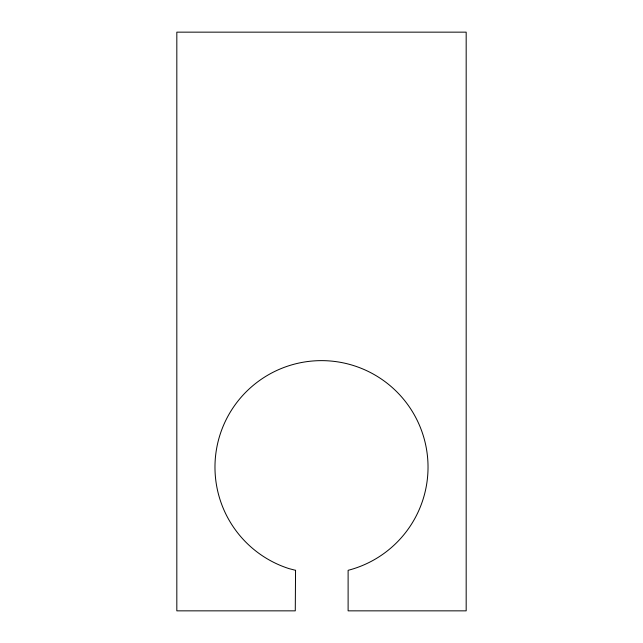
<?xml version="1.0" encoding="UTF-8"?>
<svg xmlns="http://www.w3.org/2000/svg" width="643" height="643" viewBox="0 0 643 643"><rect width="100%" height="100%" fill="white"/><g stroke="black" fill="none" stroke-linecap="round" stroke-linejoin="round"><path stroke-width="0.96" d="M295.555 570.317L295.274 610.85L176.825 610.85L176.825 32.15L466.175 32.15L466.175 610.85L348.112 610.85L348.112 570.317A106.537 106.537 0 0 0 410.073 407.967A106.537 106.537 0 0 0 236.375 403.105A106.537 106.537 0 0 0 289.157 568.661L295.555 570.317"/></g></svg>
